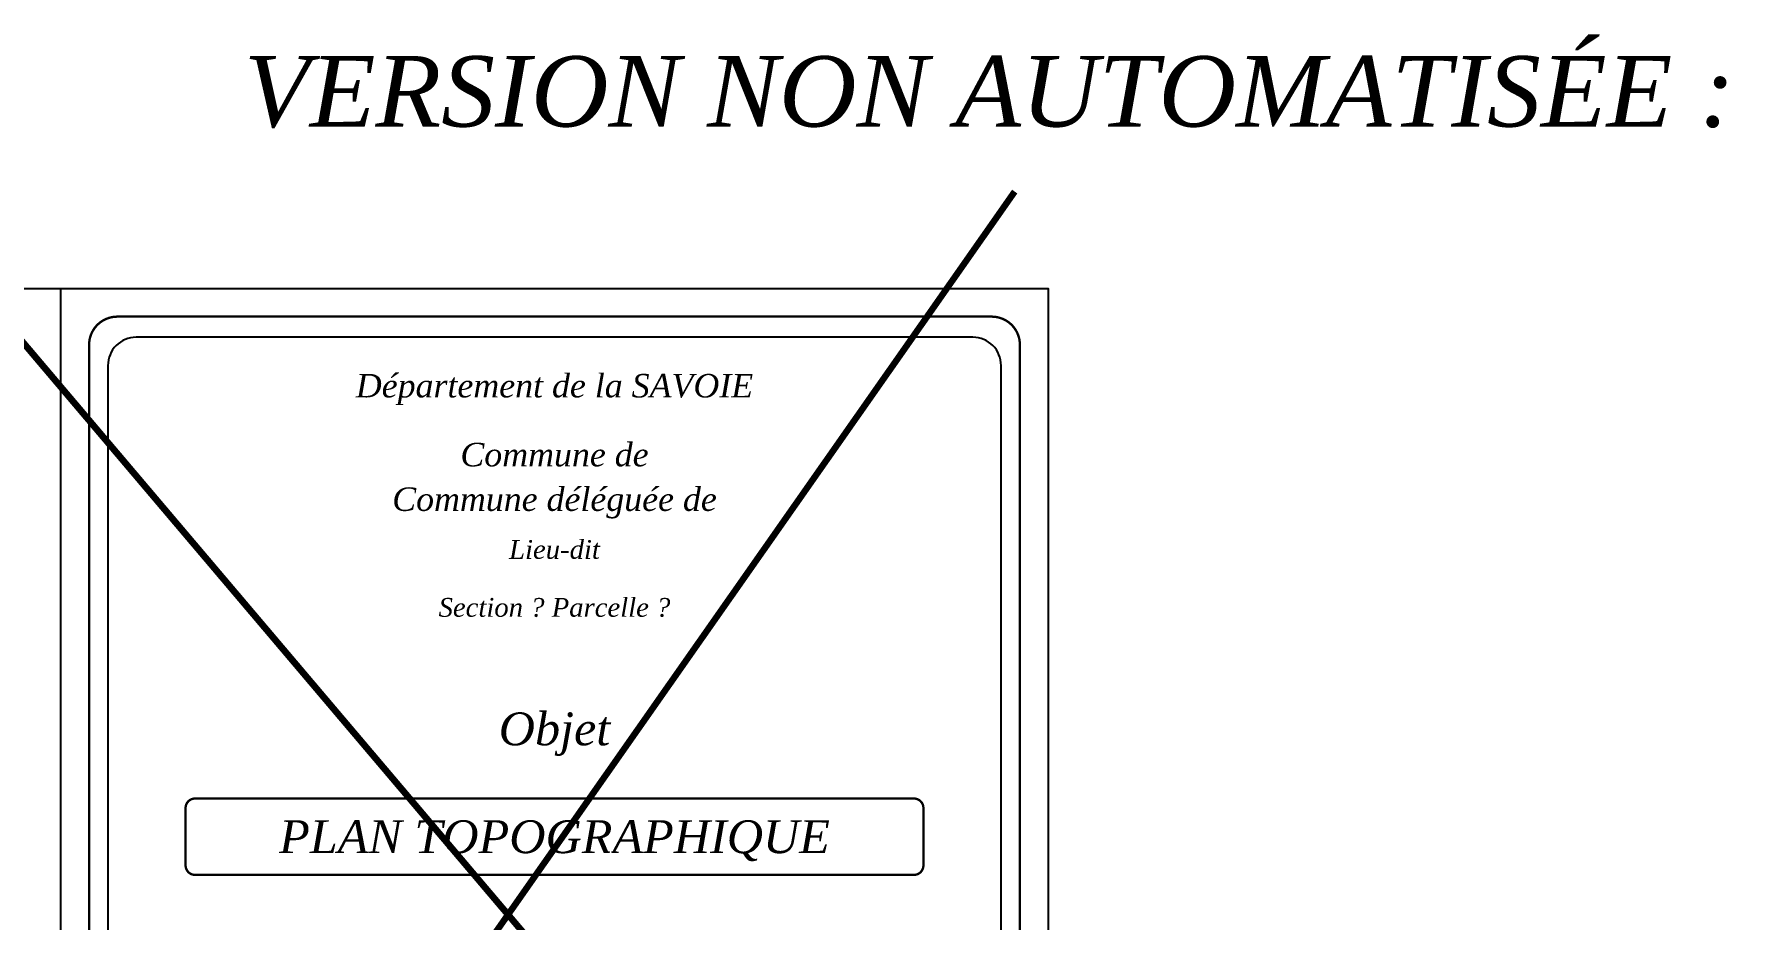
# Paper-space layout 'Layout1' of a CAD drawing. Extents: x -43 to 2298, y -18 to 768.
# Drawn here: x 1383.4 to 1747.1, y 174.6 to 363 of the extents above; entities that cross this region are included whole.
import ezdxf
from ezdxf.enums import TextEntityAlignment as Align

# ---------------------------------------------------------------- set-up
doc = ezdxf.new("R2010")
doc.units = 0
doc.header["$LTSCALE"] = 2
doc.layers.add('CARTOUCHE', color=7, linetype='Continuous')
doc.styles.add('CARTOUCHE', font='timesi.ttf', dxfattribs={"height": 1})

psp = doc.layouts.get("Layout1")

# ---------------------------------------------------------------- linework, layer by layer
at = {"layer": 'CARTOUCHE', "color": 1, "lineweight": 211, "flags": 128}
for points in [[(1351.33, -13.78), (1591.97, 329.56)], [(1358.58, 323.76), (1639.81, -7.98)]]:
    psp.add_lwpolyline(points, dxfattribs=at)
at = {"layer": 'CARTOUCHE', "flags": 128}
psp.add_lwpolyline([(1179.06, 11.92), (1179.06, 308.92), (1599.06, 308.92), (1599.06, 11.92)], close=True, dxfattribs=at)
at = {"layer": 'CARTOUCHE'}
psp.add_lwpolyline([(1389.06, 308.92), (1599.06, 308.92), (1599.06, 11.92), (1389.06, 11.92), (1389.06, 308.92)], dxfattribs=at)
at = {"layer": 'CARTOUCHE', "const_width": 0.5}
for points in [[(1401.06, 302.92), (1587.06, 302.92, -0.414214), (1593.06, 296.92), (1593.06, 23.92, -0.414214), (1587.06, 17.92), (1401.06, 17.92, -0.414214), (1395.06, 23.92), (1395.06, 296.92, -0.414214)], [(1496.17, 200.41), (1570.53, 200.41, -0.414214), (1572.53, 198.41), (1572.53, 186.17, -0.414214), (1570.53, 184.17), (1496.17, 184.17), (1417.59, 184.17, -0.414214), (1415.59, 186.17), (1415.59, 198.41, -0.414214), (1417.59, 200.41)]]:
    psp.add_lwpolyline(points, format="xyb", close=True, dxfattribs=at)
at = {"layer": 'CARTOUCHE', "flags": 128}
psp.add_lwpolyline([(1589.06, 140.86), (1589.06, 160.42), (1589.06, 292.52, 0.414214), (1583.06, 298.52), (1405.06, 298.52, 0.414214), (1399.06, 292.52), (1399.06, 160.42), (1399.06, 153.33, -0.004587), (1399.06, 140.21, 0.009813)], format="xyb", dxfattribs=at)

# ---------------------------------------------------------------- texts
at = {"layer": 'CARTOUCHE', "color": 1, "style": 'CARTOUCHE', "width": 1.01}
psp.add_text('VERSION NON AUTOMATISÉE : UTILISER DE PREFERENCE LA COMMANDE CCAR!', height=15, rotation=360, dxfattribs=at).set_placement((1849.73, 350.85), align=Align.MIDDLE_CENTER)
at = {"layer": 'CARTOUCHE', "style": 'CARTOUCHE', "width": 1.01}
for s, height, p in [('Département de la SAVOIE', 5, (1494.06, 288.23)), ('Commune de', 5, (1494.06, 273.57)), ('Commune déléguée de', 5, (1494.06, 264.09)), ('Objet', 7, (1494.06, 215.23)), ('PLAN TOPOGRAPHIQUE', 7, (1494.06, 192.29))]:
    psp.add_text(s, height=height, rotation=360, dxfattribs=at).set_placement(p, align=Align.MIDDLE_CENTER)
for s, p in [('Lieu-dit', (1494.06, 253.48)), ('Section ? Parcelle ?', (1494.06, 241.15))]:
    psp.add_text(s, height=4, rotation=0, dxfattribs=at).set_placement(p, align=Align.MIDDLE)

doc.saveas('drawing.dxf')
